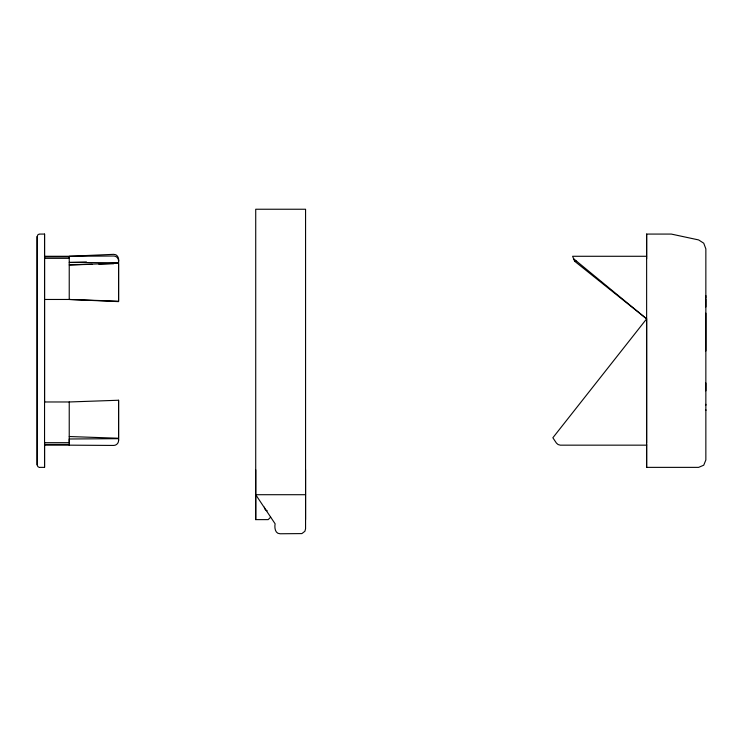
<?xml version="1.0" encoding="UTF-8"?>
<svg xmlns="http://www.w3.org/2000/svg" width="743" height="743" viewBox="0 0 743 743"><rect width="100%" height="100%" fill="white"/><g stroke="black" fill="none" stroke-linecap="round" stroke-linejoin="round"><path stroke-width="1.11" d="M38.98 467.282L37.874 466.641L37.15 464.895L37.15 236.543L37.874 234.797L38.98 234.156M39.62 467.366L44.552 467.366L44.552 234.073L39.62 234.073M69.229 436.522L118.583 438.249L118.583 400.245L69.229 401.972L69.229 442.689L44.552 442.689L44.552 467.366M118.583 440.534L118.583 438.676L69.229 438.992L69.229 445.159L113.642 445.438A4.904 4.904 0 0 0 118.583 440.534L118.583 438.676M118.583 438.249L118.583 400.245M270.675 517.137L268.186 519.626L255.722 519.626L255.722 469.78M305.568 519.626L305.568 469.78M646.633 467.366L646.633 234.073L671.3 234.073L698.615 239.924L703.732 243.193L705.85 248.877L705.85 459.963L703.732 465.202L698.615 467.366L646.633 467.366L646.633 444.156M705.85 404.322L705.85 405.223M86.439 261.917L69.229 262.455L118.583 262.762C119.363 259.27 118.072 254.097 113.642 254.338L69.229 256.279L44.552 256.279L44.552 402.372M92.178 264.313L69.229 264.917L69.229 299.466L118.583 301.621L118.583 263.626M98.838 264.146L113.642 263.756M44.552 256.883L69.229 256.883L69.229 258.332L44.552 258.332M646.633 258.75L646.633 256.279L572.602 256.279L574.618 261.22L576.605 261.22M44.552 299.466L69.229 299.466L118.583 301.194L118.583 263.189L69.229 264.917L69.229 256.279L113.642 256.01A4.904 4.904 0 0 1 118.583 260.914M44.552 401.972L69.229 401.972M44.552 444.435L69.229 444.435L69.229 445.159L44.552 445.159M646.633 445.159L560.268 445.159L558.123 444.555L556.433 443.107L552.866 437.757L646.633 318.858L573.615 258.75M305.568 494.708L255.722 494.708L275.114 523.796C274.399 527.586 275.021 533.743 280.102 533.762L301.872 533.595L304.899 531.273L305.568 528.775L305.568 209.238L255.722 209.238L255.722 519.626M574.618 261.22L646.633 318.858L646.633 443.107M705.85 297.906L705.85 295.593M705.85 299.076L705.85 306.98M705.85 313.147L705.85 350.993M705.85 382.979L705.85 390.874M705.85 409.746L705.85 410.526M646.633 234.073L646.633 256.131M44.552 234.073L44.552 256.131M37.15 236.543L37.15 464.895M267.22 510.775A3.743 3.743 0 0 1 264.443 507.163"/></g></svg>
